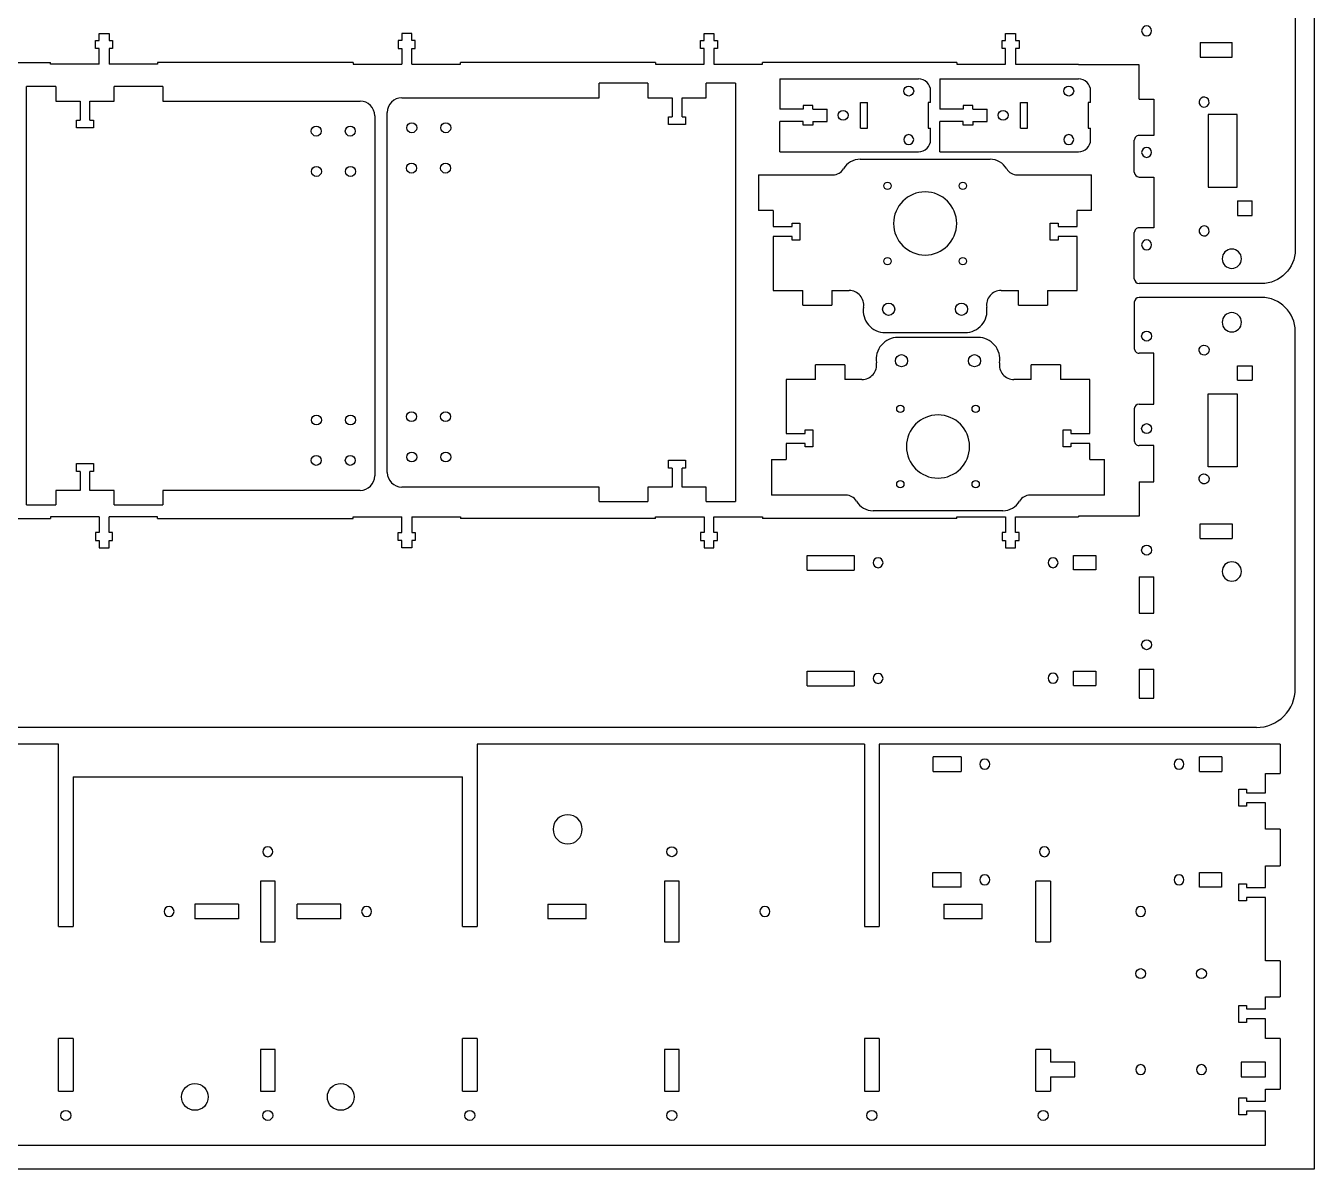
# Model space of a CAD drawing. Header units: millimetres. Extents: x -2614 to 1371, y 670 to 4202.
# Drawn here: x -1874 to -1344, y 3440 to 3910 of the extents above; entities that cross this region are included whole.
import ezdxf

# ---------------------------------------------------------------- set-up
doc = ezdxf.new("R2010")
doc.units = ezdxf.units.MM
doc.linetypes.add('HIDDEN', pattern=[9.525, 6.35, -3.175])
doc.layers.get('0').update_dxf_attribs({"lineweight": 70})
doc.layers.add('Hidden', color=7, linetype='HIDDEN', lineweight=70)

msp = doc.modelspace()

# ---------------------------------------------------------------- linework, layer by layer
at = {"color": 7, "lineweight": -3}
for p, q in [((-1343.75, 4201.8), (-1343.75, 3439.8)), ((-1351.54, 3965.26), (-1351.54, 3818.27)), ((-1843.68, 3907.26), (-1839.58, 3907.26)), ((-1843.68, 3904.26), (-1843.68, 3907.26)), ((-1839.58, 3907.26), (-1839.58, 3904.26)), ((-1719.14, 3907.26), (-1719.14, 3904.26)), ((-1715.04, 3907.26), (-1719.14, 3907.26)), ((-1715.04, 3904.26), (-1715.04, 3907.26)), ((-1594.8, 3904.26), (-1594.8, 3907.26)), ((-1594.8, 3907.26), (-1590.7, 3907.26)), ((-1590.7, 3907.26), (-1590.7, 3904.26)), ((-1470.73, 3904.26), (-1470.73, 3907.26)), ((-1470.73, 3907.26), (-1466.63, 3907.26)), ((-1466.63, 3907.26), (-1466.63, 3904.26)), ((-1845.13, 3904.26), (-1843.68, 3904.26)), ((-1845.13, 3901.06), (-1845.13, 3904.26)), ((-1839.58, 3904.26), (-1838.13, 3904.26)), ((-1838.13, 3904.26), (-1838.13, 3901.06)), ((-1720.59, 3904.26), (-1720.59, 3901.06)), ((-1719.14, 3904.26), (-1720.59, 3904.26)), ((-1713.59, 3904.26), (-1715.04, 3904.26)), ((-1713.59, 3901.06), (-1713.59, 3904.26)), ((-1596.25, 3901.06), (-1596.25, 3904.26)), ((-1596.25, 3904.26), (-1594.8, 3904.26)), ((-1590.7, 3904.26), (-1589.25, 3904.26)), ((-1589.25, 3904.26), (-1589.25, 3901.06)), ((-1472.18, 3901.06), (-1472.18, 3904.26)), ((-1472.18, 3904.26), (-1470.73, 3904.26)), ((-1466.63, 3904.26), (-1465.18, 3904.26)), ((-1465.18, 3904.26), (-1465.18, 3901.06)), ((-1390.68, 3903.43), (-1377.48, 3903.43)), ((-1390.68, 3903.43), (-1390.68, 3897.43)), ((-1377.48, 3897.43), (-1377.48, 3903.43)), ((-1843.68, 3901.06), (-1845.13, 3901.06)), ((-1843.68, 3894.56), (-1843.68, 3901.06)), ((-1839.58, 3901.06), (-1839.58, 3894.56)), ((-1838.13, 3901.06), (-1839.58, 3901.06)), ((-1720.59, 3901.06), (-1719.14, 3901.06)), ((-1719.14, 3901.06), (-1719.14, 3894.56)), ((-1715.04, 3901.06), (-1713.59, 3901.06)), ((-1715.04, 3894.56), (-1715.04, 3901.06)), ((-1594.8, 3901.06), (-1596.25, 3901.06)), ((-1594.8, 3894.56), (-1594.8, 3901.06)), ((-1589.25, 3901.06), (-1590.7, 3901.06)), ((-1590.7, 3901.06), (-1590.7, 3894.56)), ((-1470.73, 3901.06), (-1472.18, 3901.06)), ((-1470.73, 3894.56), (-1470.73, 3901.06)), ((-1465.18, 3901.06), (-1466.63, 3901.06)), ((-1466.63, 3901.06), (-1466.63, 3894.56)), ((-1390.68, 3897.43), (-1377.48, 3897.43)), ((-1943.92, 3895.26), (-1863.68, 3895.26)), ((-1863.68, 3894.56), (-1863.68, 3895.26)), ((-1843.68, 3894.56), (-1863.68, 3894.56)), ((-1819.58, 3894.56), (-1839.58, 3894.56)), ((-1819.58, 3895.26), (-1819.58, 3894.56)), ((-1739.14, 3895.26), (-1819.58, 3895.26)), ((-1739.14, 3895.26), (-1739.14, 3894.56)), ((-1739.14, 3894.56), (-1719.14, 3894.56)), ((-1715.04, 3894.56), (-1695.04, 3894.56)), ((-1695.04, 3894.56), (-1695.04, 3895.26)), ((-1614.8, 3895.26), (-1695.04, 3895.26)), ((-1614.8, 3895.26), (-1614.8, 3894.56)), ((-1614.8, 3894.56), (-1594.8, 3894.56)), ((-1590.7, 3894.56), (-1570.7, 3894.56)), ((-1570.7, 3894.56), (-1570.7, 3895.26)), ((-1490.73, 3895.26), (-1570.7, 3895.26)), ((-1490.73, 3895.26), (-1490.73, 3894.56)), ((-1490.73, 3894.56), (-1470.73, 3894.56)), ((-1466.63, 3894.56), (-1440.78, 3894.56)), ((-1440.78, 3894.26), (-1440.78, 3894.56)), ((-1415.78, 3894.26), (-1440.78, 3894.26)), ((-1415.78, 3880.14), (-1415.78, 3894.26)), ((-1617.9, 3886.76), (-1637.9, 3886.76)), ((-1637.9, 3880.75), (-1637.9, 3886.76)), ((-1617.9, 3886.76), (-1617.9, 3880.75)), ((-1581.9, 3886.76), (-1593.9, 3886.76)), ((-1593.9, 3880.75), (-1593.9, 3886.76)), ((-1581.9, 3886.76), (-1581.9, 3714.56)), ((-1563.58, 3888.52), (-1506.58, 3888.52)), ((-1563.58, 3888.52), (-1563.58, 3876.02)), ((-1497.75, 3888.52), (-1440.75, 3888.52)), ((-1497.75, 3888.52), (-1497.75, 3876.02)), ((-1861.46, 3885.38), (-1873.46, 3885.38)), ((-1873.46, 3713.18), (-1873.46, 3885.38)), ((-1861.46, 3885.38), (-1861.46, 3879.37)), ((-1817.46, 3885.38), (-1837.46, 3885.38)), ((-1837.46, 3879.37), (-1837.46, 3885.38)), ((-1817.46, 3885.38), (-1817.46, 3879.37)), ((-1719.08, 3880.75), (-1637.9, 3880.75)), ((-1617.9, 3880.75), (-1607.95, 3880.75)), ((-1607.95, 3880.75), (-1607.95, 3872.95)), ((-1603.85, 3880.75), (-1593.9, 3880.75)), ((-1603.85, 3872.95), (-1603.85, 3880.75)), ((-1501.58, 3878.77), (-1501.58, 3883.52)), ((-1435.75, 3878.77), (-1435.75, 3883.52)), ((-1861.46, 3879.37), (-1851.51, 3879.37)), ((-1851.51, 3879.37), (-1851.51, 3871.57)), ((-1847.41, 3879.37), (-1837.46, 3879.37)), ((-1847.41, 3871.57), (-1847.41, 3879.37)), ((-1817.46, 3879.37), (-1736.28, 3879.37)), ((-1554.07, 3876.02), (-1563.58, 3876.02)), ((-1554.07, 3877.52), (-1554.07, 3876.02)), ((-1550.07, 3877.52), (-1554.07, 3877.52)), ((-1550.07, 3876.02), (-1550.07, 3877.52)), ((-1550.07, 3876.02), (-1544.07, 3876.02)), ((-1544.07, 3871.02), (-1544.07, 3876.02)), ((-1530.38, 3868.27), (-1530.38, 3878.77)), ((-1530.38, 3878.77), (-1527.58, 3878.77)), ((-1527.58, 3868.27), (-1527.58, 3878.77)), ((-1502.58, 3878.77), (-1502.58, 3868.27)), ((-1501.58, 3878.77), (-1502.58, 3878.77)), ((-1488.24, 3876.02), (-1497.75, 3876.02)), ((-1488.24, 3877.52), (-1488.24, 3876.02)), ((-1484.24, 3877.52), (-1488.24, 3877.52)), ((-1484.24, 3876.02), (-1484.24, 3877.52)), ((-1484.24, 3876.02), (-1478.24, 3876.02)), ((-1478.24, 3871.02), (-1478.24, 3876.02)), ((-1464.55, 3868.27), (-1464.55, 3878.77)), ((-1464.55, 3878.77), (-1461.75, 3878.77)), ((-1461.75, 3868.27), (-1461.75, 3878.77)), ((-1436.75, 3878.77), (-1436.75, 3868.27)), ((-1435.75, 3878.77), (-1436.75, 3878.77)), ((-1415.78, 3880.14), (-1409.71, 3880.14)), ((-1409.71, 3880.14), (-1409.71, 3865.24)), ((-1852.96, 3868.37), (-1852.96, 3871.57)), ((-1852.96, 3871.57), (-1851.51, 3871.57)), ((-1847.41, 3871.57), (-1845.96, 3871.57)), ((-1845.96, 3871.57), (-1845.96, 3868.37)), ((-1730.28, 3873.37), (-1730.28, 3725.18)), ((-1725.08, 3726.56), (-1725.08, 3874.75)), ((-1609.4, 3869.75), (-1609.4, 3872.95)), ((-1609.4, 3872.95), (-1607.95, 3872.95)), ((-1602.4, 3869.75), (-1609.4, 3869.75)), ((-1603.85, 3872.95), (-1602.4, 3872.95)), ((-1602.4, 3872.95), (-1602.4, 3869.75)), ((-1554.07, 3871.02), (-1563.58, 3871.02)), ((-1563.58, 3858.52), (-1563.58, 3871.02)), ((-1554.07, 3869.52), (-1554.07, 3871.02)), ((-1550.07, 3871.02), (-1544.07, 3871.02)), ((-1550.07, 3871.02), (-1550.07, 3869.52)), ((-1488.24, 3871.02), (-1497.75, 3871.02)), ((-1497.75, 3858.52), (-1497.75, 3871.02)), ((-1488.24, 3869.52), (-1488.24, 3871.02)), ((-1484.24, 3871.02), (-1478.24, 3871.02)), ((-1484.24, 3871.02), (-1484.24, 3869.52)), ((-1387.43, 3873.92), (-1387.43, 3843.92)), ((-1375.43, 3873.92), (-1387.43, 3873.92)), ((-1375.43, 3843.92), (-1375.43, 3873.92)), ((-1845.96, 3868.37), (-1852.96, 3868.37)), ((-1550.07, 3869.52), (-1554.07, 3869.52)), ((-1530.38, 3868.27), (-1527.58, 3868.27)), ((-1502.58, 3868.27), (-1501.58, 3868.27)), ((-1501.58, 3863.52), (-1501.58, 3868.27)), ((-1484.24, 3869.52), (-1488.24, 3869.52)), ((-1464.55, 3868.27), (-1461.75, 3868.27)), ((-1436.75, 3868.27), (-1435.75, 3868.27)), ((-1435.75, 3863.52), (-1435.75, 3868.27)), ((-1409.71, 3865.24), (-1415.77, 3865.24)), ((-1417.77, 3850.14), (-1417.77, 3863.24)), ((-1563.58, 3858.52), (-1506.58, 3858.52)), ((-1530.53, 3855.42), (-1477.13, 3855.42)), ((-1497.75, 3858.52), (-1440.75, 3858.52)), ((-1572.33, 3849.03), (-1572.33, 3834.37)), ((-1572.33, 3849.03), (-1541.73, 3849.03)), ((-1465.94, 3849.03), (-1435.33, 3849.03)), ((-1435.33, 3834.37), (-1435.33, 3849.03)), ((-1415.77, 3848.14), (-1409.71, 3848.14)), ((-1409.71, 3848.14), (-1409.71, 3827.24)), ((-1387.43, 3843.92), (-1375.43, 3843.92)), ((-1375.28, 3838.36), (-1375.28, 3832.36)), ((-1375.28, 3838.36), (-1369.28, 3838.36)), ((-1369.28, 3832.36), (-1369.28, 3838.36)), ((-1566.33, 3834.37), (-1572.33, 3834.37)), ((-1566.33, 3834.37), (-1566.33, 3827.74)), ((-1441.33, 3827.74), (-1441.33, 3834.37)), ((-1435.33, 3834.37), (-1441.33, 3834.37)), ((-1566.33, 3827.74), (-1558.53, 3827.74)), ((-1558.53, 3827.74), (-1558.53, 3829.19)), ((-1558.53, 3829.19), (-1555.33, 3829.19)), ((-1555.33, 3829.19), (-1555.33, 3822.19)), ((-1452.33, 3822.19), (-1452.33, 3829.19)), ((-1452.33, 3829.19), (-1449.13, 3829.19)), ((-1449.13, 3829.19), (-1449.13, 3827.74)), ((-1449.13, 3827.74), (-1441.33, 3827.74)), ((-1409.71, 3827.24), (-1415.77, 3827.24)), ((-1375.28, 3832.36), (-1369.28, 3832.36)), ((-1558.53, 3823.64), (-1566.33, 3823.64)), ((-1566.33, 3823.64), (-1566.33, 3801.46)), ((-1558.53, 3822.19), (-1558.53, 3823.64)), ((-1555.33, 3822.19), (-1558.53, 3822.19)), ((-1449.13, 3822.19), (-1452.33, 3822.19)), ((-1449.13, 3823.64), (-1449.13, 3822.19)), ((-1441.33, 3823.64), (-1449.13, 3823.64)), ((-1441.33, 3801.46), (-1441.33, 3823.64)), ((-1417.77, 3806.27), (-1417.77, 3825.24)), ((-1566.33, 3801.46), (-1554.2, 3801.46)), ((-1554.2, 3795.46), (-1554.2, 3801.46)), ((-1542.2, 3801.46), (-1535.1, 3801.46)), ((-1542.2, 3801.46), (-1542.2, 3795.46)), ((-1472.57, 3801.46), (-1465.46, 3801.46)), ((-1465.46, 3795.46), (-1465.46, 3801.46)), ((-1453.46, 3801.46), (-1453.46, 3795.46)), ((-1453.46, 3801.46), (-1441.33, 3801.46)), ((-1365.54, 3804.27), (-1415.77, 3804.27)), ((-1554.2, 3795.46), (-1542.2, 3795.46)), ((-1465.46, 3795.46), (-1453.46, 3795.46)), ((-1417.77, 3796.58), (-1417.77, 3777.61)), ((-1365.54, 3798.58), (-1415.77, 3798.58)), ((-1520.28, 3784.11), (-1487.38, 3784.11)), ((-1482.08, 3782.13), (-1514.98, 3782.13)), ((-1351.54, 3637.59), (-1351.54, 3784.58)), ((-1409.71, 3775.61), (-1415.77, 3775.61)), ((-1409.71, 3754.71), (-1409.71, 3775.61)), ((-1536.9, 3770.78), (-1548.9, 3770.78)), ((-1548.9, 3764.78), (-1548.9, 3770.78)), ((-1536.9, 3770.78), (-1536.9, 3764.78)), ((-1448.16, 3770.78), (-1460.16, 3770.78)), ((-1460.16, 3764.78), (-1460.16, 3770.78)), ((-1448.16, 3770.78), (-1448.16, 3764.78)), ((-1375.28, 3764.49), (-1375.28, 3770.49)), ((-1375.28, 3770.49), (-1369.28, 3770.49)), ((-1369.28, 3770.49), (-1369.28, 3764.49)), ((-1548.9, 3764.78), (-1561.03, 3764.78)), ((-1561.03, 3764.78), (-1561.03, 3742.6)), ((-1529.8, 3764.78), (-1536.9, 3764.78)), ((-1460.16, 3764.78), (-1467.27, 3764.78)), ((-1436.03, 3764.78), (-1448.16, 3764.78)), ((-1436.03, 3742.6), (-1436.03, 3764.78)), ((-1375.28, 3764.49), (-1369.28, 3764.49)), ((-1387.43, 3758.93), (-1375.43, 3758.93)), ((-1387.43, 3728.93), (-1387.43, 3758.93)), ((-1375.43, 3758.93), (-1375.43, 3728.93)), ((-1415.77, 3754.71), (-1409.71, 3754.71)), ((-1417.77, 3752.71), (-1417.77, 3739.61)), ((-1561.03, 3742.6), (-1553.23, 3742.6)), ((-1553.23, 3742.6), (-1553.23, 3744.05)), ((-1553.23, 3744.05), (-1550.03, 3744.05)), ((-1550.03, 3744.05), (-1550.03, 3737.05)), ((-1447.03, 3737.05), (-1447.03, 3744.05)), ((-1447.03, 3744.05), (-1443.83, 3744.05)), ((-1443.83, 3744.05), (-1443.83, 3742.6)), ((-1443.83, 3742.6), (-1436.03, 3742.6)), ((-1561.03, 3738.5), (-1561.03, 3731.88)), ((-1553.23, 3738.5), (-1561.03, 3738.5)), ((-1553.23, 3737.05), (-1553.23, 3738.5)), ((-1550.03, 3737.05), (-1553.23, 3737.05)), ((-1443.83, 3737.05), (-1447.03, 3737.05)), ((-1443.83, 3738.5), (-1443.83, 3737.05)), ((-1436.03, 3738.5), (-1443.83, 3738.5)), ((-1436.03, 3731.88), (-1436.03, 3738.5)), ((-1409.71, 3737.61), (-1415.77, 3737.61)), ((-1409.71, 3722.71), (-1409.71, 3737.61)), ((-1567.03, 3731.88), (-1561.03, 3731.88)), ((-1567.03, 3731.88), (-1567.03, 3717.21)), ((-1436.03, 3731.88), (-1430.03, 3731.88)), ((-1430.03, 3717.21), (-1430.03, 3731.88)), ((-1852.96, 3726.98), (-1852.96, 3730.18)), ((-1852.96, 3730.18), (-1845.96, 3730.18)), ((-1851.51, 3726.98), (-1852.96, 3726.98)), ((-1851.51, 3726.98), (-1851.51, 3719.18)), ((-1845.96, 3726.98), (-1847.41, 3726.98)), ((-1847.41, 3719.18), (-1847.41, 3726.98)), ((-1845.96, 3730.18), (-1845.96, 3726.98)), ((-1609.4, 3728.36), (-1609.4, 3731.56)), ((-1609.4, 3731.56), (-1602.4, 3731.56)), ((-1607.95, 3728.36), (-1609.4, 3728.36)), ((-1607.95, 3728.36), (-1607.95, 3720.56)), ((-1602.4, 3728.36), (-1603.85, 3728.36)), ((-1603.85, 3720.56), (-1603.85, 3728.36)), ((-1602.4, 3731.56), (-1602.4, 3728.36)), ((-1375.43, 3728.93), (-1387.43, 3728.93)), ((-1415.78, 3722.71), (-1409.71, 3722.71)), ((-1415.78, 3722.71), (-1415.78, 3708.59)), ((-1861.46, 3719.18), (-1861.46, 3713.18)), ((-1851.51, 3719.18), (-1861.46, 3719.18)), ((-1837.46, 3719.18), (-1847.41, 3719.18)), ((-1837.46, 3713.18), (-1837.46, 3719.18)), ((-1817.46, 3719.18), (-1817.46, 3713.18)), ((-1736.28, 3719.18), (-1817.46, 3719.18)), ((-1637.9, 3720.56), (-1719.08, 3720.56)), ((-1637.9, 3714.56), (-1637.9, 3720.56)), ((-1617.9, 3720.56), (-1617.9, 3714.56)), ((-1607.95, 3720.56), (-1617.9, 3720.56)), ((-1593.9, 3720.56), (-1603.85, 3720.56)), ((-1593.9, 3714.56), (-1593.9, 3720.56)), ((-1536.43, 3717.21), (-1567.03, 3717.21)), ((-1430.03, 3717.21), (-1460.64, 3717.21)), ((-1873.46, 3713.18), (-1861.46, 3713.18)), ((-1837.46, 3713.18), (-1817.46, 3713.18)), ((-1637.9, 3714.56), (-1617.9, 3714.56)), ((-1593.9, 3714.56), (-1581.9, 3714.56)), ((-1471.83, 3710.82), (-1525.23, 3710.82)), ((-1943.92, 3707.59), (-1863.68, 3707.59)), ((-1843.68, 3708.29), (-1863.68, 3708.29)), ((-1863.68, 3708.29), (-1863.68, 3707.59)), ((-1843.68, 3708.29), (-1843.68, 3701.79)), ((-1819.58, 3708.29), (-1839.58, 3708.29)), ((-1839.58, 3701.79), (-1839.58, 3708.29)), ((-1819.58, 3707.59), (-1819.58, 3708.29)), ((-1819.58, 3707.59), (-1739.14, 3707.59)), ((-1739.14, 3707.59), (-1739.14, 3708.29)), ((-1739.14, 3708.29), (-1719.14, 3708.29)), ((-1719.14, 3701.79), (-1719.14, 3708.29)), ((-1715.04, 3708.29), (-1715.04, 3701.79)), ((-1715.04, 3708.29), (-1695.04, 3708.29)), ((-1695.04, 3708.29), (-1695.04, 3707.59)), ((-1614.8, 3707.59), (-1695.04, 3707.59)), ((-1614.8, 3707.59), (-1614.8, 3708.29)), ((-1614.8, 3708.29), (-1594.8, 3708.29)), ((-1594.8, 3708.29), (-1594.8, 3701.79)), ((-1590.7, 3701.79), (-1590.7, 3708.29)), ((-1590.7, 3708.29), (-1570.7, 3708.29)), ((-1570.7, 3708.29), (-1570.7, 3707.59)), ((-1490.73, 3707.59), (-1570.7, 3707.59)), ((-1490.73, 3707.59), (-1490.73, 3708.29)), ((-1490.73, 3708.29), (-1470.73, 3708.29)), ((-1470.73, 3708.29), (-1470.73, 3701.79)), ((-1466.63, 3708.29), (-1440.78, 3708.29)), ((-1466.63, 3701.79), (-1466.63, 3708.29)), ((-1440.78, 3708.59), (-1440.78, 3708.29)), ((-1415.78, 3708.59), (-1440.78, 3708.59)), ((-1390.68, 3699.41), (-1390.68, 3705.41)), ((-1390.68, 3705.41), (-1377.48, 3705.41)), ((-1377.48, 3705.41), (-1377.48, 3699.41)), ((-1845.13, 3701.79), (-1845.13, 3698.59)), ((-1843.68, 3701.79), (-1845.13, 3701.79)), ((-1838.13, 3701.79), (-1839.58, 3701.79)), ((-1838.13, 3698.59), (-1838.13, 3701.79)), ((-1720.59, 3701.79), (-1719.14, 3701.79)), ((-1720.59, 3698.59), (-1720.59, 3701.79)), ((-1715.04, 3701.79), (-1713.59, 3701.79)), ((-1713.59, 3701.79), (-1713.59, 3698.59)), ((-1596.25, 3701.79), (-1596.25, 3698.59)), ((-1594.8, 3701.79), (-1596.25, 3701.79)), ((-1589.25, 3701.79), (-1590.7, 3701.79)), ((-1589.25, 3698.59), (-1589.25, 3701.79)), ((-1472.18, 3701.79), (-1472.18, 3698.59)), ((-1470.73, 3701.79), (-1472.18, 3701.79)), ((-1465.18, 3701.79), (-1466.63, 3701.79)), ((-1465.18, 3698.59), (-1465.18, 3701.79)), ((-1845.13, 3698.59), (-1843.68, 3698.59)), ((-1843.68, 3698.59), (-1843.68, 3695.59)), ((-1843.68, 3695.59), (-1839.58, 3695.59)), ((-1839.58, 3698.59), (-1838.13, 3698.59)), ((-1839.58, 3695.59), (-1839.58, 3698.59)), ((-1719.14, 3698.59), (-1720.59, 3698.59)), ((-1719.14, 3695.59), (-1719.14, 3698.59)), ((-1715.04, 3695.59), (-1719.14, 3695.59)), ((-1715.04, 3698.59), (-1715.04, 3695.59)), ((-1713.59, 3698.59), (-1715.04, 3698.59)), ((-1596.25, 3698.59), (-1594.8, 3698.59)), ((-1594.8, 3698.59), (-1594.8, 3695.59)), ((-1594.8, 3695.59), (-1590.7, 3695.59)), ((-1590.7, 3698.59), (-1589.25, 3698.59)), ((-1590.7, 3695.59), (-1590.7, 3698.59)), ((-1472.18, 3698.59), (-1470.73, 3698.59)), ((-1470.73, 3698.59), (-1470.73, 3695.59)), ((-1470.73, 3695.59), (-1466.63, 3695.59)), ((-1466.63, 3698.59), (-1465.18, 3698.59)), ((-1466.63, 3695.59), (-1466.63, 3698.59)), ((-1390.68, 3699.41), (-1377.48, 3699.41)), ((-1552.38, 3692.38), (-1532.97, 3692.38)), ((-1552.38, 3686.38), (-1552.38, 3692.38)), ((-1532.97, 3692.38), (-1532.97, 3686.38)), ((-1442.75, 3686.41), (-1442.75, 3692.41)), ((-1442.75, 3692.41), (-1433.59, 3692.41)), ((-1433.59, 3692.41), (-1433.59, 3686.41)), ((-1552.38, 3686.38), (-1532.97, 3686.38)), ((-1433.59, 3686.41), (-1442.75, 3686.41)), ((-1415.71, 3683.58), (-1415.71, 3668.66)), ((-1415.71, 3683.58), (-1409.71, 3683.58)), ((-1409.71, 3668.66), (-1409.71, 3683.58)), ((-1415.71, 3668.66), (-1409.71, 3668.66)), ((-1552.41, 3638.8), (-1552.41, 3644.78)), ((-1552.41, 3644.78), (-1532.99, 3644.78)), ((-1532.99, 3644.78), (-1532.99, 3638.8)), ((-1442.78, 3644.78), (-1433.62, 3644.78)), ((-1442.78, 3638.89), (-1442.78, 3644.78)), ((-1433.62, 3644.78), (-1433.62, 3638.89)), ((-1415.71, 3645.66), (-1415.71, 3633.66)), ((-1415.71, 3645.66), (-1409.71, 3645.66)), ((-1409.71, 3633.66), (-1409.71, 3645.66)), ((-1552.41, 3638.8), (-1532.99, 3638.8)), ((-1442.78, 3638.89), (-1433.62, 3638.89)), ((-1415.71, 3633.66), (-1409.71, 3633.66)), ((-1367.54, 3621.59), (-2191.18, 3621.59)), ((-1860.35, 3614.7), (-2019.75, 3614.7)), ((-1860.35, 3539.69), (-1860.35, 3614.7)), ((-1528.75, 3614.7), (-1688.15, 3614.7)), ((-1688.15, 3614.7), (-1688.15, 3539.69)), ((-1528.75, 3614.7), (-1528.75, 3539.69)), ((-1357.75, 3614.7), (-1522.75, 3614.7)), ((-1522.75, 3614.7), (-1522.75, 3539.69)), ((-1357.75, 3614.7), (-1357.75, 3602.7)), ((-1500.57, 3603.5), (-1500.57, 3609.5)), ((-1488.96, 3609.5), (-1500.57, 3609.5)), ((-1488.96, 3609.5), (-1488.96, 3603.5)), ((-1390.94, 3603.5), (-1390.94, 3609.5)), ((-1381.78, 3609.5), (-1390.94, 3609.5)), ((-1381.78, 3609.5), (-1381.78, 3603.5)), ((-1854.34, 3601.29), (-1694.15, 3601.29)), ((-1854.34, 3601.29), (-1854.34, 3539.69)), ((-1694.15, 3539.69), (-1694.15, 3601.29)), ((-1500.57, 3603.5), (-1488.96, 3603.5)), ((-1390.94, 3603.5), (-1381.78, 3603.5)), ((-1363.75, 3594.75), (-1363.75, 3602.7)), ((-1363.75, 3602.7), (-1357.75, 3602.7)), ((-1374.75, 3589.2), (-1374.75, 3596.2)), ((-1374.75, 3596.2), (-1371.55, 3596.2)), ((-1371.55, 3596.2), (-1371.55, 3594.75)), ((-1371.55, 3594.75), (-1363.75, 3594.75)), ((-1371.55, 3589.2), (-1374.75, 3589.2)), ((-1363.75, 3590.65), (-1371.55, 3590.65)), ((-1371.55, 3590.65), (-1371.55, 3589.2)), ((-1363.75, 3579.7), (-1363.75, 3590.65)), ((-1357.75, 3579.7), (-1363.75, 3579.7)), ((-1357.75, 3579.7), (-1357.75, 3564.7)), ((-1363.75, 3555.75), (-1363.75, 3564.7)), ((-1363.75, 3564.7), (-1357.75, 3564.7)), ((-1777.25, 3558.42), (-1777.25, 3533.42)), ((-1771.25, 3558.42), (-1777.25, 3558.42)), ((-1771.25, 3533.42), (-1771.25, 3558.42)), ((-1611.05, 3558.42), (-1611.05, 3533.42)), ((-1605.05, 3558.42), (-1611.05, 3558.42)), ((-1605.05, 3533.42), (-1605.05, 3558.42)), ((-1500.65, 3555.9), (-1500.65, 3561.9)), ((-1500.65, 3561.9), (-1489.03, 3561.9)), ((-1489.03, 3555.9), (-1489.03, 3561.9)), ((-1458.25, 3533.42), (-1458.25, 3558.42)), ((-1452.25, 3558.42), (-1458.25, 3558.42)), ((-1452.25, 3558.42), (-1452.25, 3533.42)), ((-1391.01, 3555.9), (-1391.01, 3561.87)), ((-1391.01, 3561.87), (-1381.86, 3561.87)), ((-1381.86, 3561.87), (-1381.86, 3555.9)), ((-1374.75, 3550.2), (-1374.75, 3557.2)), ((-1374.75, 3557.2), (-1371.55, 3557.2)), ((-1371.55, 3557.2), (-1371.55, 3555.75)), ((-1489.03, 3555.9), (-1500.65, 3555.9)), ((-1381.86, 3555.9), (-1391.01, 3555.9)), ((-1371.55, 3555.75), (-1363.75, 3555.75)), ((-1363.75, 3551.65), (-1371.55, 3551.65)), ((-1371.55, 3551.65), (-1371.55, 3550.2)), ((-1363.75, 3525.57), (-1363.75, 3551.65)), ((-1786.25, 3548.87), (-1804.25, 3548.87)), ((-1804.25, 3548.87), (-1804.25, 3542.87)), ((-1786.25, 3548.87), (-1786.25, 3542.87)), ((-1744.24, 3548.87), (-1762.24, 3548.87)), ((-1762.24, 3542.87), (-1762.24, 3548.87)), ((-1744.24, 3542.87), (-1744.24, 3548.87)), ((-1659.1, 3548.87), (-1643.3, 3548.87)), ((-1659.1, 3548.87), (-1659.1, 3542.87)), ((-1643.3, 3542.87), (-1643.3, 3548.87)), ((-1496.1, 3548.87), (-1480.3, 3548.87)), ((-1496.1, 3548.87), (-1496.1, 3542.87)), ((-1480.3, 3542.87), (-1480.3, 3548.87)), ((-1371.55, 3550.2), (-1374.75, 3550.2)), ((-1786.25, 3542.87), (-1804.25, 3542.87)), ((-1744.24, 3542.87), (-1762.24, 3542.87)), ((-1643.3, 3542.87), (-1659.1, 3542.87)), ((-1480.3, 3542.87), (-1496.1, 3542.87)), ((-1860.35, 3539.69), (-1854.34, 3539.69)), ((-1694.15, 3539.69), (-1688.15, 3539.69)), ((-1528.75, 3539.69), (-1522.75, 3539.69)), ((-1777.25, 3533.42), (-1771.25, 3533.42)), ((-1611.05, 3533.42), (-1605.05, 3533.42)), ((-1458.25, 3533.42), (-1452.25, 3533.42)), ((-1357.75, 3525.57), (-1363.75, 3525.57)), ((-1357.75, 3525.57), (-1357.75, 3510.75)), ((-1363.75, 3505.75), (-1363.75, 3510.75)), ((-1363.75, 3510.75), (-1357.75, 3510.75)), ((-1374.75, 3500.2), (-1374.75, 3507.2)), ((-1374.75, 3507.2), (-1371.55, 3507.2)), ((-1371.55, 3507.2), (-1371.55, 3505.75)), ((-1371.55, 3505.75), (-1363.75, 3505.75)), ((-1371.55, 3500.2), (-1374.75, 3500.2)), ((-1363.75, 3501.65), (-1371.55, 3501.65)), ((-1371.55, 3501.65), (-1371.55, 3500.2)), ((-1363.75, 3493.65), (-1363.75, 3501.65)), ((-1854.34, 3493.65), (-1860.35, 3493.65)), ((-1860.35, 3471.98), (-1860.35, 3493.65)), ((-1854.34, 3493.65), (-1854.34, 3471.98)), ((-1688.15, 3493.65), (-1694.15, 3493.65)), ((-1694.15, 3471.98), (-1694.15, 3493.65)), ((-1688.15, 3493.65), (-1688.15, 3471.98)), ((-1522.75, 3493.65), (-1528.75, 3493.65)), ((-1528.75, 3493.65), (-1528.75, 3471.98)), ((-1522.75, 3493.65), (-1522.75, 3471.98)), ((-1357.75, 3493.65), (-1363.75, 3493.65)), ((-1357.75, 3493.65), (-1357.75, 3472.75)), ((-1777.25, 3489.06), (-1777.25, 3471.98)), ((-1771.25, 3489.06), (-1777.25, 3489.06)), ((-1771.25, 3471.98), (-1771.25, 3489.06)), ((-1605.05, 3489.06), (-1611.05, 3489.06)), ((-1611.05, 3489.06), (-1611.05, 3471.98)), ((-1605.05, 3471.98), (-1605.05, 3489.06)), ((-1458.25, 3471.98), (-1458.25, 3489.06)), ((-1452.25, 3489.06), (-1458.25, 3489.06)), ((-1452.25, 3489.06), (-1452.25, 3483.8)), ((-1442.24, 3483.8), (-1452.25, 3483.8)), ((-1442.24, 3477.8), (-1442.24, 3483.8)), ((-1363.75, 3483.8), (-1373.75, 3483.8)), ((-1373.75, 3483.8), (-1373.75, 3477.8)), ((-1363.75, 3477.8), (-1363.75, 3483.8)), ((-1452.25, 3477.8), (-1442.24, 3477.8)), ((-1452.25, 3477.8), (-1452.25, 3471.98)), ((-1373.75, 3477.8), (-1363.75, 3477.8)), ((-1363.75, 3467.75), (-1363.75, 3472.75)), ((-1363.75, 3472.75), (-1357.75, 3472.75)), ((-1860.35, 3471.98), (-1854.34, 3471.98)), ((-1777.25, 3471.98), (-1771.25, 3471.98)), ((-1694.15, 3471.98), (-1688.15, 3471.98)), ((-1611.05, 3471.98), (-1605.05, 3471.98)), ((-1528.75, 3471.98), (-1522.75, 3471.98)), ((-1458.25, 3471.98), (-1452.25, 3471.98)), ((-1374.75, 3462.2), (-1374.75, 3469.2)), ((-1374.75, 3469.2), (-1371.55, 3469.2)), ((-1371.55, 3469.2), (-1371.55, 3467.75)), ((-1371.55, 3467.75), (-1363.75, 3467.75)), ((-1371.55, 3462.2), (-1374.75, 3462.2)), ((-1363.75, 3463.65), (-1371.55, 3463.65)), ((-1371.55, 3463.65), (-1371.55, 3462.2)), ((-1363.75, 3449.7), (-1363.75, 3463.65)), ((-2184.74, 3449.7), (-1363.75, 3449.7)), ((-1343.75, 3439.8), (-2613.75, 3439.8))]:
    msp.add_line(p, q, dxfattribs=at)
at = {"color": 7, "lineweight": -3, "extrusion": (-2.46167e-21, 8.62511e-36, -1)}
for centre in [(1412.71, 3908.27), (1412.71, 3858.27)]:
    msp.add_circle(centre, 2.05, dxfattribs=at)
at = {"color": 7, "lineweight": -3}
for centre, radius in [((-1510.58, 3883.52), 2.05), ((-1444.75, 3883.52), 2.05), ((-1537.58, 3873.52), 2.05), ((-1471.75, 3873.52), 2.05), ((-1715.03, 3868.41), 2.05), ((-1701.03, 3868.41), 2.05), ((-1754.33, 3867.03), 2.05), ((-1740.33, 3867.03), 2.05), ((-1715.13, 3851.81), 2.05), ((-1701.13, 3851.81), 2.05), ((-1754.24, 3850.43), 2.05), ((-1740.24, 3850.43), 2.05), ((-1519.33, 3844.52), 1.5), ((-1488.33, 3844.52), 1.5), ((-1519.33, 3813.52), 1.5), ((-1488.33, 3813.52), 1.5), ((-1518.83, 3793.71), 2.5), ((-1488.83, 3793.71), 2.5), ((-1412.71, 3782.66), 2.05), ((-1513.53, 3772.53), 2.5), ((-1483.53, 3772.53), 2.5), ((-1514.03, 3752.73), 1.5), ((-1483.03, 3752.73), 1.5), ((-1754.24, 3748.13), 2.05), ((-1740.24, 3748.13), 2.05), ((-1715.13, 3749.51), 2.05), ((-1701.13, 3749.51), 2.05), ((-1412.71, 3744.58), 2.05), ((-1754.33, 3731.53), 2.05), ((-1740.33, 3731.53), 2.05), ((-1715.03, 3732.91), 2.05), ((-1701.03, 3732.91), 2.05), ((-1514.03, 3721.73), 1.5), ((-1483.03, 3721.73), 1.5), ((-1412.71, 3694.58), 2.05), ((-1412.71, 3655.66), 2.05), ((-1608.05, 3570.47), 2.05), ((-1415.15, 3520.3), 2.05), ((-1390.15, 3520.3), 2.05), ((-1804.25, 3469.56), 5.5), ((-1744.25, 3469.56), 5.5), ((-1857.35, 3461.93), 2.05), ((-1774.25, 3461.93), 2.05), ((-1691.15, 3461.93), 2.05), ((-1608.05, 3461.93), 2.05), ((-1525.75, 3461.93), 2.05), ((-1455.25, 3461.93), 2.05)]:
    msp.add_circle(centre, radius, dxfattribs=at)
at = {"color": 7, "lineweight": -3, "extrusion": (-1.60814e-16, 4.91119e-15, -1)}
for centre in [(1510.58, 3863.52), (1444.75, 3863.52)]:
    msp.add_circle(centre, 2.05, dxfattribs=at)
at = {"color": 7, "lineweight": -3, "extrusion": (1.69407e-21, -5.9356e-36, -1)}
msp.add_circle((1412.71, 3820.19), 2.05, dxfattribs=at)
at = {"color": 7, "lineweight": -3, "extrusion": (1.0925e-20, -3.82787e-35, -1)}
msp.add_circle((1377.66, 3814.5), 3.97, dxfattribs=at)
at = {"color": 7, "lineweight": -3, "extrusion": (6.78322e-21, 5.80813e-35, -1)}
msp.add_circle((1377.66, 3788.35), 3.97, dxfattribs=at)
at = {"color": 7, "lineweight": -3, "extrusion": (1.13171e-20, 3.42811e-26, -1)}
for centre in [(1523.19, 3689.41), (1523.19, 3641.8)]:
    msp.add_circle(centre, 2.05, dxfattribs=at)
at = {"color": 7, "lineweight": -3, "extrusion": (3.24194e-21, -9.82033e-27, -1)}
for centre in [(1451.2, 3689.41), (1451.2, 3641.89)]:
    msp.add_circle(centre, 2.05, dxfattribs=at)
at = {"color": 7, "lineweight": -3, "extrusion": (5.08916e-21, 4.35759e-35, -1)}
msp.add_circle((1377.66, 3685.8), 3.97, dxfattribs=at)
at = {"color": 7, "lineweight": -3, "extrusion": (-1.47049e-31, 2.83275e-16, -1)}
for centre in [(1479.3, 3606.5), (1399.38, 3606.5), (1479.3, 3558.9), (1399.38, 3558.9)]:
    msp.add_circle(centre, 2.05, dxfattribs=at)
at = {"color": 7, "lineweight": -3, "extrusion": (-1.40951e-29, 3.48453e-15, -1)}
msp.add_circle((1650.88, 3579.7), 6, dxfattribs=at)
at = {"color": 7, "lineweight": -3, "extrusion": (-1.63492e-31, 2.83275e-16, -1)}
for centre in [(1774.25, 3570.47), (1454.75, 3570.47), (1814.88, 3545.87), (1733.61, 3545.87), (1569.75, 3545.87), (1415.15, 3545.87), (1415.15, 3480.8), (1390.15, 3480.8)]:
    msp.add_circle(centre, 2.05, dxfattribs=at)
at = {"color": 7, "lineweight": -3}
for centre, radius, start, end in [((-1506.58, 3883.52), 5, 360, 90), ((-1440.75, 3883.52), 5, 360, 90), ((-1719.08, 3874.75), 6, 90, 180), ((-1736.28, 3873.37), 6, 0, 90), ((-1415.77, 3863.24), 2, 89.9998, 180), ((-1506.58, 3863.52), 5, 270, 0), ((-1440.75, 3863.52), 5, 270, 0), ((-1530.53, 3847.42), 8, 90, 149.4386), ((-1477.13, 3847.42), 8, 30.5614, 90), ((-1541.73, 3854.03), 5, 270, 329.4386), ((-1465.94, 3854.03), 5, 210.5614, 270), ((-1415.77, 3850.14), 2, 180, 269.9998), ((-1503.83, 3829.02), 13, 90, 270), ((-1503.83, 3829.02), 13, 270, 90), ((-1415.77, 3825.24), 2, 89.9998, 180), ((-1415.77, 3806.27), 2, 180, 269.9998), ((-1535.1, 3795.46), 6, 350.9833, 90), ((-1472.57, 3795.46), 6, 90, 189.0167), ((-1415.77, 3796.58), 2, 90.0002, 180), ((-1520.28, 3793.11), 9, 170.9833, 270), ((-1487.38, 3793.11), 9, 270, 9.0167), ((-1514.98, 3773.13), 9, 90, 189.0167), ((-1482.08, 3773.13), 9, 350.9833, 90), ((-1415.77, 3777.61), 2, 180, 270.0002), ((-1529.8, 3770.78), 6, 270, 9.0167), ((-1467.27, 3770.78), 6, 170.9833, 270), ((-1415.77, 3752.71), 2, 90.0002, 180), ((-1498.53, 3737.23), 13, 90, 270), ((-1498.53, 3737.23), 13, 270, 90), ((-1415.77, 3739.61), 2, 180, 270.0002), ((-1719.08, 3726.56), 6, 180, 270), ((-1736.28, 3725.18), 6, 270, 0), ((-1536.43, 3712.21), 5, 30.5614, 90), ((-1460.64, 3712.21), 5, 90, 149.4386), ((-1525.23, 3718.82), 8, 210.5614, 270), ((-1471.83, 3718.82), 8, 270, 329.4386), ((-1367.54, 3637.59), 16, 270, 0.0002)]:
    msp.add_arc(centre, radius, start, end, dxfattribs=at)
at = {"color": 7, "lineweight": -3, "extrusion": (2.79047e-22, 2.38659e-21, -1)}
msp.add_ellipse((-1389.05, 3878.97), major_axis=(0.24, 2.04), ratio=1, dxfattribs=at)
at = {"color": 7, "lineweight": -3, "extrusion": (2.09464e-22, 1.79148e-21, -1)}
msp.add_ellipse((-1389.05, 3825.96), major_axis=(0.24, 2.04), ratio=1, dxfattribs=at)
at = {"color": 7, "lineweight": -3, "extrusion": (0, 0, -1)}
msp.add_ellipse((-1365.54, 3818.27), major_axis=(-9.9, -9.9), ratio=1, start_param=3.926991, end_param=5.497787, dxfattribs=at)
at = {"color": 7, "lineweight": -3}
msp.add_ellipse((-1365.54, 3784.58), major_axis=(-9.9, 9.9), ratio=1, start_param=3.926991, end_param=5.497787, dxfattribs=at)
for centre in [(-1389.05, 3776.89), (-1389.05, 3723.88)]:
    msp.add_ellipse(centre, major_axis=(0.24, -2.04), ratio=1, dxfattribs=at)
at = {"layer": 'Hidden', "lineweight": -3}
for p, q in [((-1390.68, 3903.43), (-1390.68, 3903.43)), ((-1377.48, 3903.43), (-1377.48, 3903.43)), ((-1390.68, 3897.43), (-1390.68, 3897.43)), ((-1377.48, 3897.43), (-1377.48, 3897.43)), ((-1415.78, 3894.26), (-1415.78, 3894.26)), ((-1415.78, 3880.14), (-1415.78, 3880.14)), ((-1409.71, 3880.14), (-1409.71, 3880.14)), ((-1387.43, 3873.92), (-1387.43, 3873.92)), ((-1375.43, 3873.92), (-1375.43, 3873.92)), ((-1409.71, 3865.24), (-1409.71, 3865.24)), ((-1409.71, 3848.14), (-1409.71, 3848.14)), ((-1387.43, 3843.92), (-1387.43, 3843.92)), ((-1375.43, 3843.92), (-1375.43, 3843.92)), ((-1375.28, 3838.36), (-1375.28, 3838.36)), ((-1369.28, 3838.36), (-1369.28, 3838.36)), ((-1409.71, 3827.24), (-1409.71, 3827.24)), ((-1375.28, 3832.36), (-1375.28, 3832.36)), ((-1369.28, 3832.36), (-1369.28, 3832.36)), ((-1409.71, 3775.61), (-1409.71, 3775.61)), ((-1375.28, 3770.49), (-1375.28, 3770.49)), ((-1369.28, 3770.49), (-1369.28, 3770.49)), ((-1375.28, 3764.49), (-1375.28, 3764.49)), ((-1369.28, 3764.49), (-1369.28, 3764.49)), ((-1387.43, 3758.93), (-1387.43, 3758.93)), ((-1375.43, 3758.93), (-1375.43, 3758.93)), ((-1409.71, 3754.71), (-1409.71, 3754.71)), ((-1409.71, 3737.61), (-1409.71, 3737.61)), ((-1387.43, 3728.93), (-1387.43, 3728.93)), ((-1375.43, 3728.93), (-1375.43, 3728.93)), ((-1415.78, 3722.71), (-1415.78, 3722.71)), ((-1409.71, 3722.71), (-1409.71, 3722.71)), ((-1415.78, 3708.59), (-1415.78, 3708.59)), ((-1390.68, 3705.41), (-1390.68, 3705.41)), ((-1377.48, 3705.41), (-1377.48, 3705.41)), ((-1390.68, 3699.41), (-1390.68, 3699.41)), ((-1377.48, 3699.41), (-1377.48, 3699.41)), ((-1433.59, 3692.41), (-1433.59, 3692.41)), ((-1433.59, 3686.41), (-1433.59, 3686.41)), ((-1433.62, 3644.78), (-1433.62, 3644.78)), ((-1433.62, 3638.89), (-1433.62, 3638.89)), ((-1500.57, 3609.5), (-1500.57, 3609.5)), ((-1500.57, 3603.5), (-1500.57, 3603.5)), ((-1500.65, 3561.9), (-1500.65, 3561.9)), ((-1500.65, 3555.9), (-1500.65, 3555.9)), ((-1860.35, 3493.65), (-1860.35, 3493.65)), ((-1854.34, 3493.65), (-1854.34, 3493.65)), ((-1694.15, 3493.65), (-1694.15, 3493.65)), ((-1688.15, 3493.65), (-1688.15, 3493.65)), ((-1528.75, 3493.65), (-1528.75, 3493.65)), ((-1522.75, 3493.65), (-1522.75, 3493.65)), ((-1860.35, 3471.98), (-1860.35, 3471.98)), ((-1854.34, 3471.98), (-1854.34, 3471.98)), ((-1694.15, 3471.98), (-1694.15, 3471.98)), ((-1688.15, 3471.98), (-1688.15, 3471.98)), ((-1528.75, 3471.98), (-1528.75, 3471.98)), ((-1522.75, 3471.98), (-1522.75, 3471.98))]:
    msp.add_line(p, q, dxfattribs=at)

doc.saveas('drawing.dxf')
